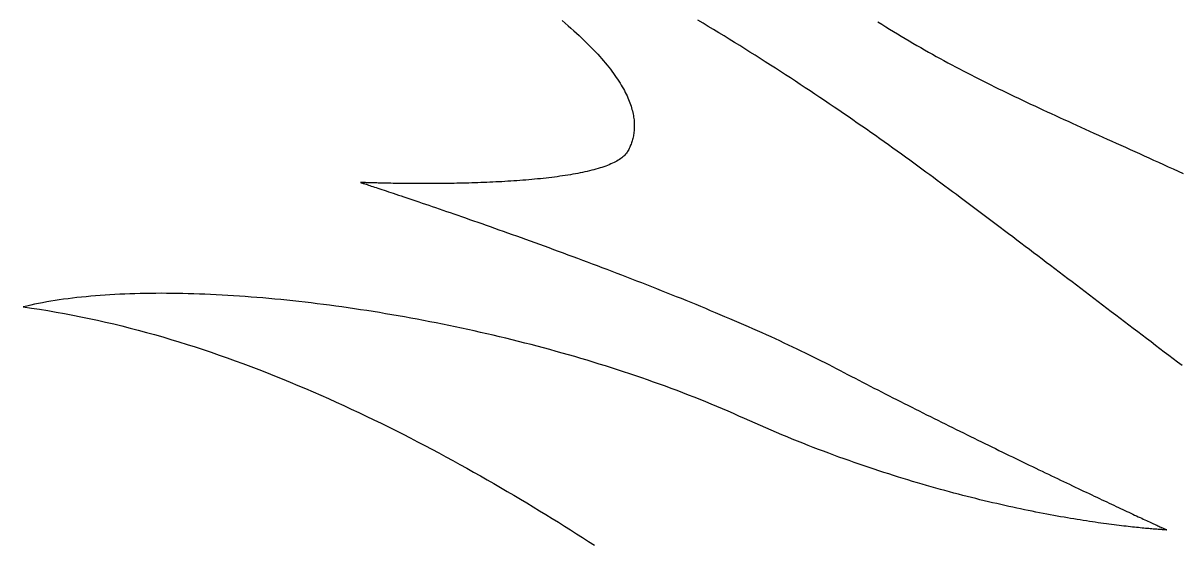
# Model space of a CAD drawing. Extents: x 5 to 105, y 2 to 136.
# Drawn here: x 57.62 to 66.78, y 66.81 to 70.93 of the extents above; entities that cross this region are included whole.
import ezdxf

# ---------------------------------------------------------------- set-up
doc = ezdxf.new("R2010")
doc.units = 0
doc.layers.get('0').update_dxf_attribs({"linetype": 'CONTINUOUS'})

msp = doc.modelspace()

# ---------------------------------------------------------------- linework, layer by layer
at = {"color": 7}
for points in [[(61.8895, 70.9495, 0), (61.9135, 70.9291, 0), (61.9369, 70.909, 0), (61.9596, 70.8891, 0), (61.9818, 70.8693, 0), (62.0033, 70.8498, 0), (62.0243, 70.8305, 0), (62.0447, 70.8113, 0), (62.0645, 70.7924, 0), (62.0837, 70.7736, 0), (62.1023, 70.7551, 0), (62.1204, 70.7367, 0), (62.138, 70.7186, 0), (62.155, 70.7006, 0), (62.1715, 70.6828, 0), (62.1874, 70.6652, 0), (62.2028, 70.6478, 0), (62.2177, 70.6306, 0), (62.232, 70.6136, 0), (62.2459, 70.5967, 0), (62.2593, 70.5801, 0), (62.2721, 70.5636, 0), (62.2845, 70.5473, 0), (62.2964, 70.5312, 0), (62.3078, 70.5152, 0), (62.3188, 70.4995, 0), (62.3293, 70.4839, 0), (62.3393, 70.4685, 0), (62.3489, 70.4533, 0), (62.358, 70.4383, 0), (62.3667, 70.4234, 0), (62.375, 70.4087, 0), (62.3829, 70.3942, 0), (62.3903, 70.3799, 0), (62.3973, 70.3657, 0), (62.404, 70.3517, 0), (62.4102, 70.3379, 0), (62.416, 70.3242, 0), (62.4215, 70.3107, 0), (62.4266, 70.2974, 0), (62.4313, 70.2842, 0), (62.4356, 70.2712, 0), (62.4396, 70.2584, 0), (62.4432, 70.2457, 0), (62.4465, 70.2332, 0), (62.4495, 70.2209, 0), (62.4521, 70.2087, 0), (62.4544, 70.1967, 0), (62.4564, 70.1848, 0), (62.458, 70.1731, 0), (62.4594, 70.1615, 0), (62.4604, 70.1501, 0), (62.4612, 70.1389, 0), (62.4617, 70.1278, 0), (62.4619, 70.1168, 0), (62.4618, 70.1061, 0), (62.4615, 70.0954, 0), (62.4609, 70.0849, 0), (62.46, 70.0746, 0), (62.4589, 70.0644, 0), (62.4576, 70.0543, 0), (62.456, 70.0444, 0), (62.4542, 70.0347, 0), (62.4522, 70.0251, 0), (62.4499, 70.0156, 0), (62.4475, 70.0062, 0), (62.4448, 69.9971, 0), (62.442, 69.988, 0), (62.439, 69.9791, 0), (62.4357, 69.9703, 0), (62.4324, 69.9617, 0), (62.4288, 69.9532, 0), (62.4251, 69.9448, 0), (62.4212, 69.9366, 0), (62.4172, 69.9285, 0), (62.413, 69.9205, 0), (62.4087, 69.9127, 0)], [(64.7736, 69.7482, 0), (64.7418, 69.7716, 0), (64.7098, 69.7951, 0), (64.6774, 69.8188, 0), (64.6447, 69.8426, 0), (64.6117, 69.8666, 0), (64.5784, 69.8906, 0), (64.5447, 69.9148, 0), (64.5108, 69.9392, 0), (64.4766, 69.9636, 0), (64.4421, 69.9882, 0), (64.4074, 70.0128, 0), (64.3723, 70.0376, 0), (64.337, 70.0624, 0), (64.3014, 70.0874, 0), (64.2655, 70.1124, 0), (64.2294, 70.1375, 0), (64.1931, 70.1626, 0), (64.1564, 70.1879, 0), (64.1196, 70.2132, 0), (64.0825, 70.2386, 0), (64.0451, 70.264, 0), (64.0075, 70.2895, 0), (63.9697, 70.315, 0), (63.9317, 70.3406, 0), (63.8935, 70.3662, 0), (63.855, 70.3918, 0), (63.8164, 70.4175, 0), (63.7775, 70.4431, 0), (63.7384, 70.4688, 0), (63.6992, 70.4945, 0), (63.6597, 70.5202, 0), (63.6201, 70.546, 0), (63.5803, 70.5717, 0), (63.5403, 70.5974, 0), (63.5001, 70.6231, 0), (63.4598, 70.6487, 0), (63.4193, 70.6744, 0), (63.3787, 70.7, 0), (63.3379, 70.7256, 0), (63.2969, 70.7512, 0), (63.2558, 70.7767, 0), (63.2146, 70.8021, 0), (63.1732, 70.8275, 0), (63.1317, 70.8529, 0), (63.0901, 70.8782, 0), (63.0484, 70.9034, 0), (63.0065, 70.9286, 0), (62.9646, 70.9537, 0)], [(64.3918, 70.9398, 0), (64.423, 70.9201, 0), (64.4542, 70.9007, 0), (64.4852, 70.8815, 0), (64.5162, 70.8625, 0), (64.5472, 70.8437, 0), (64.5781, 70.8251, 0), (64.6089, 70.8067, 0), (64.6397, 70.7885, 0), (64.6705, 70.7705, 0), (64.7012, 70.7527, 0), (64.732, 70.735, 0), (64.7626, 70.7176, 0), (64.7933, 70.7002, 0), (64.824, 70.6831, 0), (64.8546, 70.6661, 0), (64.8853, 70.6492, 0), (64.916, 70.6325, 0), (64.9466, 70.6159, 0), (64.9773, 70.5994, 0), (65.008, 70.583, 0), (65.0388, 70.5668, 0), (65.0696, 70.5507, 0), (65.1004, 70.5347, 0), (65.1312, 70.5187, 0), (65.1621, 70.5029, 0), (65.1931, 70.4872, 0), (65.2241, 70.4715, 0), (65.2552, 70.4559, 0), (65.2864, 70.4404, 0), (65.3176, 70.4249, 0), (65.349, 70.4095, 0), (65.3804, 70.3942, 0), (65.4119, 70.3789, 0), (65.4435, 70.3636, 0), (65.4752, 70.3484, 0), (65.507, 70.3332, 0), (65.539, 70.318, 0), (65.571, 70.3028, 0), (65.6032, 70.2877, 0), (65.6355, 70.2725, 0), (65.668, 70.2574, 0), (65.7006, 70.2422, 0), (65.7333, 70.2271, 0), (65.7662, 70.2119, 0), (65.7993, 70.1966, 0), (65.8325, 70.1814, 0), (65.8659, 70.1661, 0), (65.8995, 70.1508, 0), (65.9332, 70.1354, 0), (65.9672, 70.12, 0), (66.0013, 70.1045, 0), (66.0356, 70.089, 0), (66.0702, 70.0733, 0), (66.1049, 70.0576, 0), (66.1399, 70.0419, 0), (66.1751, 70.026, 0), (66.2105, 70.01, 0), (66.2461, 69.994, 0), (66.282, 69.9778, 0), (66.3181, 69.9615, 0), (66.3545, 69.9451, 0), (66.3911, 69.9286, 0), (66.4279, 69.9119, 0), (66.4651, 69.8951, 0), (66.5025, 69.8782, 0), (66.5402, 69.8611, 0), (66.5781, 69.8439, 0), (66.6164, 69.8265, 0), (66.6549, 69.8089, 0), (66.6938, 69.7912, 0), (66.7329, 69.7733, 0), (66.7723, 69.7552, 0), (66.8121, 69.7369, 0)], [(62.4087, 69.9127, 0), (62.404, 69.905, 0), (62.3987, 69.8974, 0), (62.3927, 69.89, 0), (62.3861, 69.8828, 0), (62.3789, 69.8757, 0), (62.3712, 69.8687, 0), (62.3628, 69.8619, 0), (62.3538, 69.8553, 0), (62.3443, 69.8487, 0), (62.3343, 69.8424, 0), (62.3237, 69.8361, 0), (62.3125, 69.83, 0), (62.3009, 69.824, 0), (62.2887, 69.8182, 0), (62.2761, 69.8125, 0), (62.2629, 69.8069, 0), (62.2493, 69.8015, 0), (62.2352, 69.7962, 0), (62.2206, 69.791, 0), (62.2056, 69.7859, 0), (62.1902, 69.781, 0), (62.1743, 69.7761, 0), (62.1581, 69.7715, 0), (62.1414, 69.7669, 0), (62.1243, 69.7624, 0), (62.1069, 69.7581, 0), (62.0891, 69.7539, 0), (62.0709, 69.7497, 0), (62.0524, 69.7457, 0), (62.0335, 69.7419, 0), (62.0143, 69.7381, 0), (61.9948, 69.7344, 0), (61.975, 69.7308, 0), (61.9549, 69.7274, 0), (61.9345, 69.724, 0), (61.9138, 69.7208, 0), (61.8929, 69.7176, 0), (61.8718, 69.7146, 0), (61.8503, 69.7116, 0), (61.8287, 69.7088, 0), (61.8068, 69.706, 0), (61.7848, 69.7033, 0), (61.7625, 69.7008, 0), (61.74, 69.6983, 0), (61.7174, 69.6959, 0), (61.6946, 69.6936, 0), (61.6717, 69.6914, 0), (61.6486, 69.6892, 0), (61.6254, 69.6872, 0), (61.602, 69.6852, 0), (61.5785, 69.6833, 0), (61.555, 69.6815, 0), (61.5313, 69.6798, 0), (61.5076, 69.6781, 0), (61.4838, 69.6765, 0), (61.46, 69.675, 0), (61.4361, 69.6736, 0), (61.4121, 69.6722, 0), (61.3882, 69.6709, 0), (61.3642, 69.6697, 0), (61.3402, 69.6685, 0), (61.3162, 69.6674, 0), (61.2923, 69.6664, 0), (61.2684, 69.6654, 0), (61.2445, 69.6645, 0), (61.2207, 69.6637, 0), (61.1969, 69.6629, 0), (61.1732, 69.6621, 0), (61.1496, 69.6615, 0), (61.1261, 69.6608, 0), (61.1026, 69.6602, 0), (61.0793, 69.6597, 0), (61.0562, 69.6592, 0), (61.0331, 69.6588, 0), (61.0102, 69.6584, 0), (60.9875, 69.6581, 0), (60.9649, 69.6578, 0), (60.9425, 69.6575, 0), (60.9204, 69.6573, 0), (60.8984, 69.6571, 0), (60.8766, 69.657, 0), (60.855, 69.6569, 0), (60.8337, 69.6568, 0), (60.8126, 69.6568, 0), (60.7918, 69.6568, 0), (60.7712, 69.6568, 0), (60.751, 69.6569, 0), (60.731, 69.6569, 0), (60.7113, 69.657, 0), (60.6919, 69.6572, 0), (60.6728, 69.6573, 0), (60.6541, 69.6575, 0), (60.6357, 69.6577, 0), (60.6177, 69.6579, 0), (60.6, 69.6581, 0), (60.5827, 69.6584, 0), (60.5658, 69.6587, 0), (60.5493, 69.6589, 0), (60.5331, 69.6592, 0), (60.5174, 69.6595, 0), (60.5022, 69.6598, 0), (60.4874, 69.6601, 0), (60.473, 69.6604, 0), (60.459, 69.6608, 0), (60.4456, 69.6611, 0), (60.4326, 69.6614, 0), (60.4202, 69.6617, 0), (60.4082, 69.662, 0), (60.3967, 69.6624, 0), (60.3858, 69.6627, 0), (60.3754, 69.663, 0), (60.3656, 69.6633, 0), (60.3563, 69.6636, 0), (60.3475, 69.6639, 0), (60.3394, 69.6641, 0), (60.3318, 69.6644, 0), (60.3249, 69.6646, 0), (60.3185, 69.6649, 0), (60.3128, 69.6651, 0), (60.3077, 69.6652, 0), (60.3033, 69.6654, 0), (60.2995, 69.6656, 0), (60.2964, 69.6657, 0), (60.2939, 69.6658, 0), (60.2921, 69.6659, 0), (60.2911, 69.6659, 0), (60.2907, 69.6659, 0)], [(66.8032, 68.214, 0), (66.7681, 68.2407, 0), (66.7329, 68.2674, 0), (66.6977, 68.2941, 0), (66.6626, 68.3208, 0), (66.6275, 68.3475, 0), (66.5923, 68.3742, 0), (66.5572, 68.4009, 0), (66.5221, 68.4276, 0), (66.487, 68.4543, 0), (66.452, 68.4809, 0), (66.417, 68.5076, 0), (66.382, 68.5342, 0), (66.347, 68.5608, 0), (66.3121, 68.5874, 0), (66.2772, 68.6139, 0), (66.2424, 68.6404, 0), (66.2076, 68.6669, 0), (66.1728, 68.6933, 0), (66.1381, 68.7197, 0), (66.1035, 68.7461, 0), (66.0689, 68.7724, 0), (66.0344, 68.7986, 0), (66, 68.8248, 0), (65.9656, 68.851, 0), (65.9313, 68.877, 0), (65.8971, 68.903, 0), (65.863, 68.929, 0), (65.8289, 68.9548, 0), (65.7949, 68.9806, 0), (65.7611, 69.0064, 0), (65.7273, 69.032, 0), (65.6936, 69.0576, 0), (65.66, 69.083, 0), (65.6265, 69.1084, 0), (65.5931, 69.1337, 0), (65.5599, 69.1589, 0), (65.5267, 69.184, 0), (65.4937, 69.209, 0), (65.4608, 69.2338, 0), (65.428, 69.2586, 0), (65.3953, 69.2833, 0), (65.3628, 69.3078, 0), (65.3304, 69.3323, 0), (65.2981, 69.3566, 0), (65.266, 69.3807, 0), (65.234, 69.4048, 0), (65.2021, 69.4287, 0), (65.1704, 69.4525, 0), (65.1389, 69.4762, 0), (65.1075, 69.4997, 0), (65.0763, 69.523, 0), (65.0452, 69.5463, 0), (65.0143, 69.5693, 0), (64.9836, 69.5923, 0), (64.9531, 69.615, 0), (64.9227, 69.6376, 0), (64.8925, 69.6601, 0), (64.8625, 69.6824, 0), (64.8326, 69.7045, 0), (64.803, 69.7264, 0), (64.7736, 69.7482, 0)], [(60.2907, 69.6659, 0), (60.2912, 69.6658, 0), (60.2926, 69.6653, 0), (60.2948, 69.6646, 0), (60.298, 69.6636, 0), (60.3021, 69.6622, 0), (60.307, 69.6606, 0), (60.3128, 69.6588, 0), (60.3194, 69.6566, 0), (60.3269, 69.6542, 0), (60.3352, 69.6515, 0), (60.3443, 69.6485, 0), (60.3542, 69.6452, 0), (60.3649, 69.6417, 0), (60.3764, 69.6379, 0), (60.3887, 69.6339, 0), (60.4018, 69.6296, 0), (60.4155, 69.6251, 0), (60.4301, 69.6203, 0), (60.4453, 69.6152, 0), (60.4613, 69.6099, 0), (60.478, 69.6044, 0), (60.4954, 69.5986, 0), (60.5134, 69.5926, 0), (60.5322, 69.5864, 0), (60.5516, 69.5799, 0), (60.5716, 69.5732, 0), (60.5923, 69.5663, 0), (60.6137, 69.5591, 0), (60.6356, 69.5517, 0), (60.6582, 69.5441, 0), (60.6813, 69.5363, 0), (60.7051, 69.5283, 0), (60.7294, 69.5201, 0), (60.7543, 69.5116, 0), (60.7797, 69.503, 0), (60.8057, 69.4941, 0), (60.8322, 69.4851, 0), (60.8593, 69.4758, 0), (60.8868, 69.4664, 0), (60.9149, 69.4568, 0), (60.9434, 69.447, 0), (60.9725, 69.437, 0), (61.002, 69.4268, 0), (61.0319, 69.4164, 0), (61.0623, 69.4059, 0), (61.0931, 69.3952, 0), (61.1244, 69.3843, 0), (61.156, 69.3733, 0), (61.1881, 69.3621, 0), (61.2206, 69.3507, 0), (61.2534, 69.3392, 0), (61.2866, 69.3275, 0), (61.3202, 69.3156, 0), (61.3541, 69.3036, 0), (61.3884, 69.2915, 0), (61.4229, 69.2792, 0), (61.4578, 69.2668, 0), (61.493, 69.2542, 0), (61.5285, 69.2415, 0), (61.5643, 69.2286, 0), (61.6004, 69.2156, 0), (61.6367, 69.2025, 0), (61.6732, 69.1893, 0), (61.71, 69.1759, 0), (61.747, 69.1625, 0), (61.7843, 69.1489, 0), (61.8217, 69.1351, 0), (61.8594, 69.1213, 0), (61.8972, 69.1074, 0), (61.9352, 69.0933, 0), (61.9733, 69.0792, 0), (62.0117, 69.0649, 0), (62.0501, 69.0506, 0), (62.0887, 69.0361, 0), (62.1274, 69.0216, 0), (62.1662, 69.007, 0), (62.2051, 68.9923, 0), (62.2441, 68.9775, 0), (62.2832, 68.9626, 0), (62.3223, 68.9476, 0), (62.3615, 68.9326, 0), (62.4007, 68.9175, 0), (62.44, 68.9023, 0), (62.4793, 68.887, 0), (62.5186, 68.8717, 0), (62.5578, 68.8563, 0), (62.5971, 68.8409, 0), (62.6364, 68.8254, 0), (62.6756, 68.8098, 0), (62.7148, 68.7942, 0), (62.7539, 68.7786, 0), (62.7929, 68.7629, 0), (62.8319, 68.7471, 0), (62.8708, 68.7314, 0), (62.9096, 68.7155, 0), (62.9483, 68.6997, 0), (62.9868, 68.6838, 0), (63.0253, 68.6679, 0), (63.0636, 68.6519, 0), (63.1017, 68.636, 0), (63.1396, 68.62, 0), (63.1774, 68.604, 0), (63.215, 68.5879, 0), (63.2525, 68.5719, 0), (63.2896, 68.5558, 0), (63.3266, 68.5398, 0), (63.3634, 68.5237, 0), (63.3999, 68.5077, 0), (63.4361, 68.4916, 0), (63.4721, 68.4755, 0), (63.5079, 68.4595, 0), (63.5433, 68.4435, 0), (63.5784, 68.4274, 0), (63.6133, 68.4114, 0), (63.6478, 68.3954, 0), (63.682, 68.3794, 0), (63.7158, 68.3635, 0), (63.7493, 68.3476, 0), (63.7825, 68.3317, 0), (63.8152, 68.3158, 0), (63.8476, 68.3, 0), (63.8796, 68.2842, 0), (63.9112, 68.2684, 0), (63.9424, 68.2527, 0), (63.9731, 68.237, 0), (64.0034, 68.2214, 0), (64.0333, 68.2058, 0)], [(63.3341, 67.7946, 0), (63.2912, 67.8139, 0), (63.248, 67.8331, 0), (63.2045, 67.8521, 0), (63.1607, 67.8709, 0), (63.1166, 67.8896, 0), (63.0722, 67.9081, 0), (63.0276, 67.9264, 0), (62.9827, 67.9446, 0), (62.9375, 67.9625, 0), (62.8921, 67.9803, 0), (62.8464, 67.998, 0), (62.8005, 68.0154, 0), (62.7543, 68.0327, 0), (62.7079, 68.0498, 0), (62.6613, 68.0667, 0), (62.6145, 68.0834, 0), (62.5675, 68.1, 0), (62.5203, 68.1164, 0), (62.4728, 68.1326, 0), (62.4252, 68.1486, 0), (62.3774, 68.1645, 0), (62.3295, 68.1801, 0), (62.2813, 68.1956, 0), (62.233, 68.2109, 0), (62.1845, 68.226, 0), (62.1359, 68.2409, 0), (62.0872, 68.2557, 0), (62.0383, 68.2702, 0), (61.9893, 68.2846, 0), (61.9401, 68.2987, 0), (61.8909, 68.3127, 0), (61.8415, 68.3265, 0), (61.792, 68.3401, 0), (61.7425, 68.3536, 0), (61.6928, 68.3668, 0), (61.6431, 68.3798, 0), (61.5932, 68.3927, 0), (61.5434, 68.4053, 0), (61.4934, 68.4178, 0), (61.4434, 68.4301, 0), (61.3933, 68.4421, 0), (61.3432, 68.454, 0), (61.2931, 68.4657, 0), (61.2429, 68.4772, 0), (61.1927, 68.4885, 0), (61.1425, 68.4995, 0), (61.0922, 68.5104, 0), (61.042, 68.5211, 0), (60.9918, 68.5316, 0), (60.9415, 68.5419, 0), (60.8913, 68.552, 0), (60.8411, 68.5619, 0), (60.791, 68.5715, 0), (60.7408, 68.581, 0), (60.6907, 68.5903, 0), (60.6407, 68.5994, 0), (60.5907, 68.6082, 0), (60.5408, 68.6169, 0), (60.4909, 68.6253, 0), (60.4411, 68.6336, 0), (60.3914, 68.6416, 0), (60.3418, 68.6495, 0), (60.2923, 68.6571, 0), (60.2429, 68.6645, 0), (60.1935, 68.6717, 0), (60.1443, 68.6787, 0), (60.0953, 68.6854, 0), (60.0463, 68.692, 0), (59.9975, 68.6983, 0), (59.9488, 68.7045, 0), (59.9002, 68.7104, 0), (59.8518, 68.7161, 0), (59.8036, 68.7216, 0), (59.7556, 68.7269, 0), (59.7077, 68.7319, 0), (59.6599, 68.7368, 0), (59.6124, 68.7414, 0), (59.5651, 68.7458, 0), (59.5179, 68.7499, 0), (59.471, 68.7539, 0), (59.4243, 68.7576, 0), (59.3778, 68.7612, 0), (59.3315, 68.7644, 0), (59.2855, 68.7675, 0), (59.2397, 68.7704, 0), (59.1941, 68.773, 0), (59.1488, 68.7754, 0), (59.1037, 68.7775, 0), (59.0589, 68.7795, 0), (59.0144, 68.7812, 0), (58.9702, 68.7827, 0), (58.9262, 68.784, 0), (58.8825, 68.785, 0), (58.8392, 68.7858, 0), (58.7961, 68.7863, 0), (58.7533, 68.7867, 0), (58.7109, 68.7868, 0), (58.6688, 68.7867, 0), (58.627, 68.7863, 0), (58.5855, 68.7857, 0), (58.5444, 68.7849, 0), (58.5037, 68.7838, 0), (58.4633, 68.7825, 0), (58.4232, 68.781, 0), (58.3836, 68.7792, 0), (58.3443, 68.7772, 0), (58.3053, 68.775, 0), (58.2668, 68.7725, 0), (58.2287, 68.7697, 0), (58.191, 68.7668, 0), (58.1536, 68.7636, 0), (58.1167, 68.7601, 0), (58.0803, 68.7564, 0), (58.0442, 68.7525, 0), (58.0086, 68.7483, 0), (57.9734, 68.7439, 0), (57.9387, 68.7392, 0), (57.9044, 68.7343, 0), (57.8706, 68.7291, 0), (57.8373, 68.7237, 0), (57.8044, 68.7181, 0), (57.772, 68.7121, 0), (57.7401, 68.706, 0), (57.7087, 68.6996, 0), (57.6778, 68.6929, 0), (57.6474, 68.686, 0), (57.6175, 68.6789, 0)], [(57.6175, 68.6789, 0), (57.683, 68.6698, 0), (57.7486, 68.66, 0), (57.8141, 68.6496, 0), (57.8795, 68.6386, 0), (57.945, 68.6269, 0), (58.0103, 68.6145, 0), (58.0756, 68.6016, 0), (58.1409, 68.588, 0), (58.206, 68.5739, 0), (58.2711, 68.5591, 0), (58.3361, 68.5438, 0), (58.401, 68.528, 0), (58.4659, 68.5115, 0), (58.5306, 68.4946, 0), (58.5952, 68.477, 0), (58.6597, 68.459, 0), (58.7241, 68.4405, 0), (58.7884, 68.4214, 0), (58.8525, 68.4019, 0), (58.9165, 68.3819, 0), (58.9803, 68.3614, 0), (59.044, 68.3405, 0), (59.1076, 68.3191, 0), (59.171, 68.2972, 0), (59.2342, 68.275, 0), (59.2973, 68.2523, 0), (59.3601, 68.2292, 0), (59.4228, 68.2057, 0), (59.4853, 68.1819, 0), (59.5476, 68.1576, 0), (59.6097, 68.133, 0), (59.6716, 68.1081, 0), (59.7333, 68.0827, 0), (59.7948, 68.0571, 0), (59.856, 68.0312, 0), (59.917, 68.0049, 0), (59.9778, 67.9783, 0), (60.0383, 67.9514, 0), (60.0986, 67.9243, 0), (60.1586, 67.8969, 0), (60.2183, 67.8692, 0), (60.2778, 67.8413, 0), (60.337, 67.8131, 0), (60.396, 67.7848, 0), (60.4546, 67.7562, 0), (60.513, 67.7273, 0), (60.571, 67.6983, 0), (60.6288, 67.6691, 0), (60.6863, 67.6398, 0), (60.7434, 67.6102, 0), (60.8002, 67.5806, 0), (60.8567, 67.5507, 0), (60.9128, 67.5208, 0), (60.9687, 67.4907, 0), (61.0241, 67.4605, 0), (61.0792, 67.4302, 0), (61.134, 67.3998, 0), (61.1884, 67.3694, 0), (61.2424, 67.3388, 0), (61.2961, 67.3082, 0), (61.3494, 67.2776, 0), (61.4022, 67.2469, 0), (61.4547, 67.2162, 0), (61.5068, 67.1855, 0), (61.5585, 67.1547, 0), (61.6098, 67.124, 0), (61.6607, 67.0933, 0), (61.7111, 67.0626, 0), (61.7611, 67.032, 0), (61.8107, 67.0014, 0), (61.8598, 66.9708, 0), (61.9085, 66.9403, 0), (61.9568, 66.9099, 0), (62.0045, 66.8796, 0), (62.0519, 66.8494, 0), (62.0987, 66.8193, 0), (62.1451, 66.7893, 0)], [(64.0333, 68.2058, 0), (64.0629, 68.1903, 0), (64.0926, 68.1748, 0), (64.1224, 68.1592, 0), (64.1522, 68.1437, 0), (64.182, 68.1282, 0), (64.2119, 68.1128, 0), (64.2417, 68.0973, 0), (64.2716, 68.0819, 0), (64.3016, 68.0665, 0), (64.3315, 68.0511, 0), (64.3614, 68.0357, 0), (64.3914, 68.0204, 0), (64.4213, 68.0051, 0), (64.4512, 67.9898, 0), (64.4811, 67.9745, 0), (64.511, 67.9593, 0), (64.5409, 67.9442, 0), (64.5708, 67.929, 0), (64.6006, 67.9139, 0), (64.6304, 67.8989, 0), (64.6602, 67.8839, 0), (64.6899, 67.8689, 0), (64.7196, 67.854, 0), (64.7492, 67.8391, 0), (64.7788, 67.8243, 0), (64.8083, 67.8096, 0), (64.8377, 67.7949, 0), (64.8671, 67.7802, 0), (64.8964, 67.7656, 0), (64.9256, 67.7511, 0), (64.9548, 67.7366, 0), (64.9838, 67.7222, 0), (65.0128, 67.7079, 0), (65.0417, 67.6936, 0), (65.0704, 67.6794, 0), (65.0991, 67.6653, 0), (65.1276, 67.6512, 0), (65.1561, 67.6372, 0), (65.1844, 67.6233, 0), (65.2126, 67.6095, 0), (65.2406, 67.5957, 0), (65.2686, 67.5821, 0), (65.2964, 67.5685, 0), (65.324, 67.555, 0), (65.3516, 67.5416, 0), (65.3789, 67.5282, 0), (65.4061, 67.515, 0), (65.4332, 67.5019, 0), (65.4601, 67.4888, 0), (65.4868, 67.4759, 0), (65.5133, 67.463, 0), (65.5397, 67.4503, 0), (65.5659, 67.4376, 0), (65.5919, 67.4251, 0), (65.6177, 67.4126, 0), (65.6433, 67.4003, 0), (65.6687, 67.388, 0), (65.6939, 67.3759, 0), (65.7189, 67.3639, 0), (65.7437, 67.352, 0), (65.7683, 67.3403, 0), (65.7926, 67.3286, 0), (65.8168, 67.3171, 0), (65.8406, 67.3057, 0), (65.8643, 67.2944, 0), (65.8877, 67.2832, 0), (65.9109, 67.2722, 0), (65.9338, 67.2613, 0), (65.9565, 67.2505, 0), (65.9789, 67.2398, 0), (66.001, 67.2293, 0), (66.0229, 67.2189, 0), (66.0445, 67.2087, 0), (66.0659, 67.1986, 0), (66.0869, 67.1886, 0), (66.1077, 67.1788, 0), (66.1282, 67.1692, 0), (66.1483, 67.1596, 0), (66.1682, 67.1503, 0), (66.1878, 67.141, 0), (66.2071, 67.132, 0), (66.2261, 67.123, 0), (66.2447, 67.1143, 0), (66.263, 67.1057, 0), (66.281, 67.0972, 0), (66.2987, 67.0889, 0), (66.316, 67.0808, 0), (66.333, 67.0729, 0), (66.3497, 67.0651, 0), (66.366, 67.0575, 0), (66.3819, 67.05, 0), (66.3975, 67.0427, 0), (66.4128, 67.0356, 0), (66.4276, 67.0287, 0), (66.4421, 67.0219, 0), (66.4562, 67.0154, 0), (66.47, 67.009, 0), (66.4833, 67.0028, 0), (66.4963, 66.9967, 0), (66.5089, 66.9909, 0), (66.5211, 66.9853, 0), (66.5328, 66.9798, 0), (66.5442, 66.9745, 0), (66.5552, 66.9695, 0), (66.5657, 66.9646, 0), (66.5758, 66.9599, 0), (66.5855, 66.9554, 0), (66.5948, 66.9511, 0), (66.6036, 66.9471, 0), (66.612, 66.9432, 0), (66.62, 66.9395, 0), (66.6275, 66.9361, 0), (66.6345, 66.9328, 0), (66.6411, 66.9298, 0), (66.6473, 66.927, 0), (66.6529, 66.9243, 0), (66.6581, 66.922, 0), (66.6629, 66.9198, 0), (66.6671, 66.9178, 0), (66.6709, 66.9161, 0), (66.6742, 66.9146, 0), (66.677, 66.9133, 0), (66.6792, 66.9123, 0), (66.681, 66.9115, 0), (66.6823, 66.9109, 0), (66.6831, 66.9105, 0), (66.6834, 66.9104, 0)], [(66.6834, 66.9104, 0), (66.6831, 66.9104, 0), (66.6822, 66.9105, 0), (66.6808, 66.9105, 0), (66.6788, 66.9106, 0), (66.6763, 66.9107, 0), (66.6732, 66.9109, 0), (66.6695, 66.9111, 0), (66.6653, 66.9113, 0), (66.6606, 66.9116, 0), (66.6553, 66.9119, 0), (66.6495, 66.9122, 0), (66.6432, 66.9126, 0), (66.6363, 66.9131, 0), (66.6289, 66.9136, 0), (66.621, 66.9141, 0), (66.6126, 66.9147, 0), (66.6036, 66.9154, 0), (66.5942, 66.9161, 0), (66.5842, 66.9169, 0), (66.5738, 66.9177, 0), (66.5628, 66.9186, 0), (66.5513, 66.9196, 0), (66.5394, 66.9206, 0), (66.527, 66.9217, 0), (66.5141, 66.9229, 0), (66.5007, 66.9242, 0), (66.4868, 66.9255, 0), (66.4724, 66.9269, 0), (66.4576, 66.9284, 0), (66.4423, 66.9299, 0), (66.4266, 66.9316, 0), (66.4104, 66.9333, 0), (66.3938, 66.9352, 0), (66.3767, 66.9371, 0), (66.3591, 66.9391, 0), (66.3411, 66.9412, 0), (66.3227, 66.9434, 0), (66.3038, 66.9457, 0), (66.2845, 66.9481, 0), (66.2648, 66.9506, 0), (66.2447, 66.9532, 0), (66.2241, 66.9559, 0), (66.2031, 66.9587, 0), (66.1817, 66.9617, 0), (66.1599, 66.9647, 0), (66.1377, 66.9679, 0), (66.1151, 66.9712, 0), (66.0921, 66.9746, 0), (66.0687, 66.9781, 0), (66.0449, 66.9817, 0), (66.0207, 66.9855, 0), (65.9961, 66.9894, 0), (65.9712, 66.9934, 0), (65.9459, 66.9976, 0), (65.9202, 67.0019, 0), (65.8941, 67.0063, 0), (65.8677, 67.0109, 0), (65.8409, 67.0156, 0), (65.8138, 67.0204, 0), (65.7863, 67.0254, 0), (65.7584, 67.0305, 0), (65.7303, 67.0358, 0), (65.7017, 67.0413, 0), (65.6728, 67.0468, 0), (65.6436, 67.0526, 0), (65.6141, 67.0585, 0), (65.5842, 67.0645, 0), (65.5541, 67.0707, 0), (65.5235, 67.0771, 0), (65.4927, 67.0837, 0), (65.4616, 67.0904, 0), (65.4301, 67.0972, 0), (65.3984, 67.1043, 0), (65.3663, 67.1115, 0), (65.334, 67.1189, 0), (65.3014, 67.1265, 0), (65.2684, 67.1342, 0), (65.2352, 67.1421, 0), (65.2017, 67.1502, 0), (65.1679, 67.1585, 0), (65.1339, 67.167, 0), (65.0995, 67.1757, 0), (65.0649, 67.1846, 0), (65.0301, 67.1936, 0), (64.995, 67.2029, 0), (64.9596, 67.2123, 0), (64.924, 67.222, 0), (64.8881, 67.2318, 0), (64.852, 67.2419, 0), (64.8156, 67.2521, 0), (64.779, 67.2626, 0), (64.7421, 67.2732, 0), (64.7051, 67.2841, 0), (64.6678, 67.2952, 0), (64.6303, 67.3065, 0), (64.5925, 67.3181, 0), (64.5546, 67.3298, 0), (64.5164, 67.3418, 0), (64.478, 67.354, 0), (64.4395, 67.3664, 0), (64.4007, 67.3791, 0), (64.3617, 67.3919, 0), (64.3225, 67.405, 0), (64.2832, 67.4184, 0), (64.2436, 67.432, 0), (64.2039, 67.4458, 0), (64.164, 67.4598, 0), (64.1239, 67.4741, 0), (64.0837, 67.4887, 0), (64.0432, 67.5035, 0), (64.0027, 67.5185, 0), (63.9619, 67.5338, 0), (63.921, 67.5493, 0), (63.88, 67.5651, 0), (63.8388, 67.5812, 0), (63.7974, 67.5975, 0), (63.7559, 67.6141, 0), (63.7143, 67.6309, 0), (63.6726, 67.648, 0), (63.6307, 67.6654, 0), (63.5887, 67.683, 0), (63.5465, 67.7009, 0), (63.5043, 67.7191, 0), (63.4619, 67.7375, 0), (63.4194, 67.7563, 0), (63.3768, 67.7753, 0), (63.3341, 67.7946, 0)]]:
    msp.add_polyline3d(points, dxfattribs=at)

doc.saveas('drawing.dxf')
